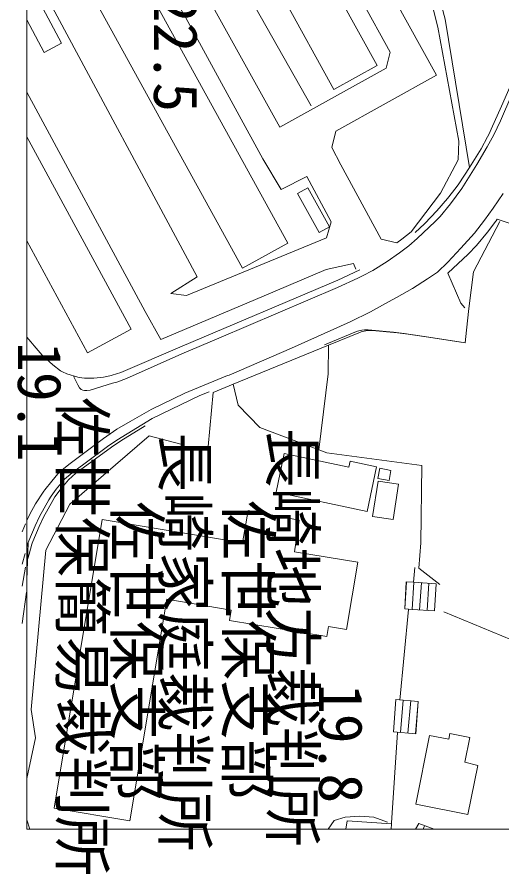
# Model space of a CAD drawing. Units: millimetres on the paper. Extents: x -1 to 831, y -18 to 611.
# Drawn here: x 18.3 to 119.6, y 2.1 to 181 of the extents above; entities that cross this region are included whole.
import ezdxf
from ezdxf.enums import TextEntityAlignment as Align

# ---------------------------------------------------------------- set-up
doc = ezdxf.new("R2010")
doc.units = ezdxf.units.MM
for name, color, linetype, lineweight in [('（基本）縮尺・図枠（1-800Ａ1）', 7, 'Continuous', 18), ('（配置）現況', 8, 'Continuous', 9), ('（配置）現況-文字', 8, 'Continuous', 9), ('（配置）現況-法表示', 8, 'Continuous', 18)]:
    doc.layers.add(name, color=color, linetype=linetype, lineweight=lineweight)
doc.styles.add('ＭＳ ゴシック', font='')
doc.styles.get('ＭＳ ゴシック').set_extended_font_data('MS Gothic')

msp = doc.modelspace()

# ---------------------------------------------------------------- linework, layer by layer
at = {"layer": '（基本）縮尺・図枠（1-800Ａ1）', "lineweight": 13}
msp.add_lwpolyline([(20.364, 11.381), (820.364, 11.381), (820.364, 565.381), (20.364, 565.381)], close=True, dxfattribs=at)
at = {"layer": '（配置）現況'}
for p, q in [((92.659, 233.256), (106.173, 178.928)), ((70.559, 212.493), (93.509, 170.893)), ((84.509, 165.931), (61.572, 207.531)), ((105.897, 168.881), (87.222, 202.693)), ((49.209, 201.268), (73.197, 158.068)), ((44.209, 197.318), (53.584, 180.881)), ((40.472, 196.356), (74.884, 133.818)), ((65.397, 128.606), (30.984, 191.131)), ((55.934, 126.781), (23.247, 187.743)), ((22.147, 185.818), (27.584, 175.568)), ((96.272, 173.693), (90.334, 184.443)), ((53.584, 180.881), (69.622, 151.443)), ((23.959, 173.656), (20.364, 180.425)), ((106.173, 178.928), (110.622, 155.089)), ((27.584, 175.568), (23.959, 173.656)), ((95.397, 170.331), (96.272, 173.693)), ((73.197, 158.068), (95.397, 170.331)), ((93.509, 170.893), (84.509, 165.931)), ((84.884, 157.206), (105.897, 168.881)), ((20.364, 165.353), (45.047, 119.568)), ((119.284, 159.356), (121.659, 164.868)), ((117.897, 156.468), (119.284, 159.356)), ((20.364, 156.016), (42.172, 115.843)), ((84.072, 153.768), (84.884, 157.206)), ((116.522, 153.943), (117.897, 156.468)), ((110.622, 155.089), (110.419, 151.223)), ((114.334, 150.243), (116.522, 153.943)), ((85.947, 150.193), (84.072, 153.768)), ((69.622, 151.443), (73.509, 145.018)), ((110.419, 151.223), (106.784, 144.283)), ((94.384, 134.631), (85.947, 150.193)), ((111.184, 145.193), (114.334, 150.243)), ((73.509, 145.018), (78.822, 147.756)), ((78.822, 147.756), (83.947, 138.256)), ((76.909, 144.193), (79.059, 145.368)), ((79.059, 145.368), (83.572, 137.206)), ((108.872, 142.031), (111.184, 145.193)), ((81.434, 136.006), (76.909, 144.193)), ((106.784, 144.283), (100.622, 136.168)), ((119.822, 144.206), (117.734, 141.131)), ((106.684, 139.368), (108.872, 142.031)), ((117.734, 141.131), (115.934, 138.606)), ((83.947, 138.256), (82.947, 134.943)), ((101.859, 134.768), (105.659, 138.306)), ((105.659, 138.306), (106.684, 139.368)), ((115.934, 138.606), (113.834, 135.918)), ((116.572, 136.081), (118.347, 138.431)), ((118.347, 138.431), (118.359, 138.456)), ((118.359, 138.456), (118.572, 138.793)), ((121.709, 137.756), (118.572, 138.793)), ((83.572, 137.206), (81.434, 136.006)), ((100.622, 136.168), (98.659, 134.656)), ((114.284, 133.343), (116.572, 136.081)), ((33.059, 110.906), (20.364, 134.301)), ((82.947, 134.943), (53.684, 122.881)), ((97.634, 133.856), (94.384, 134.631)), ((98.659, 134.656), (97.634, 133.856)), ((100.147, 133.231), (101.859, 134.768)), ((113.834, 135.918), (111.034, 132.743)), ((74.884, 133.818), (65.397, 128.606)), ((98.197, 131.756), (100.147, 133.231)), ((111.034, 132.743), (108.309, 129.831)), ((112.534, 131.481), (114.284, 133.343)), ((95.609, 129.968), (98.197, 131.756)), ((108.284, 127.543), (112.534, 131.481)), ((82.859, 128.318), (88.622, 129.568)), ((88.622, 129.568), (89.047, 128.343)), ((92.634, 128.093), (95.609, 129.968)), ((108.309, 129.831), (106.122, 127.781)), ((69.934, 122.831), (82.859, 128.318)), ((89.047, 128.343), (89.059, 128.343)), ((90.447, 126.981), (92.634, 128.093)), ((106.122, 127.781), (104.059, 126.356)), ((111.034, 121.293), (108.284, 127.543)), ((50.434, 123.318), (55.934, 126.781)), ((85.247, 124.531), (89.509, 126.481)), ((89.509, 126.481), (90.447, 126.981)), ((104.059, 126.356), (100.897, 124.331)), ((60.472, 113.968), (85.247, 124.531)), ((100.897, 124.331), (97.547, 122.481)), ((48.372, 113.693), (69.934, 122.831)), ((53.684, 122.881), (50.434, 123.318)), ((97.547, 122.481), (95.897, 121.543)), ((95.897, 121.543), (92.122, 119.443)), ((111.834, 120.268), (111.034, 121.293)), ((45.047, 119.568), (48.372, 113.693)), ((92.122, 119.443), (87.909, 117.343)), ((87.909, 117.343), (75.634, 111.893)), ((42.172, 115.843), (33.059, 110.906)), ((82.534, 112.606), (89.222, 115.331)), ((89.222, 115.331), (89.397, 115.418)), ((89.397, 115.418), (90.309, 115.656)), ((90.309, 115.656), (90.922, 115.681)), ((90.922, 115.681), (91.634, 115.731)), ((91.634, 115.731), (96.959, 115.218)), ((96.959, 115.218), (99.159, 114.906)), ((99.159, 114.906), (104.309, 114.143)), ((52.734, 110.668), (60.472, 113.968)), ((104.309, 114.143), (111.097, 113.156)), ((75.634, 111.893), (62.597, 106.268)), ((41.172, 105.556), (52.734, 110.668)), ((30.159, 105.956), (30.184, 105.918)), ((30.184, 105.918), (31.022, 104.193)), ((62.284, 106.156), (53.372, 102.493)), ((62.597, 106.268), (62.284, 106.156)), ((31.022, 104.193), (31.347, 103.618)), ((33.584, 103.093), (38.222, 104.531)), ((38.222, 104.531), (39.172, 104.793)), ((39.172, 104.793), (41.172, 105.556)), ((31.347, 103.618), (31.484, 103.431)), ((31.484, 103.431), (31.684, 103.268)), ((31.684, 103.268), (32.022, 103.106)), ((32.022, 103.106), (32.422, 103.031)), ((32.422, 103.031), (32.897, 103.031)), ((32.897, 103.031), (33.584, 103.093)), ((53.372, 102.493), (46.347, 99.043)), ((56.522, 101.981), (58.434, 102.756)), ((46.572, 97.181), (56.522, 101.981)), ((46.347, 99.043), (41.947, 96.581)), ((39.172, 92.681), (46.572, 97.181)), ((39.172, 94.943), (36.384, 93.031)), ((41.947, 96.581), (39.172, 94.943)), ((36.384, 93.031), (29.159, 87.606)), ((29.797, 85.868), (37.209, 91.318)), ((37.209, 91.318), (39.172, 92.681)), ((72.422, 81.781), (74.109, 89.868)), ((74.109, 89.868), (87.647, 87.006)), ((87.647, 87.006), (87.909, 88.256)), ((87.909, 88.256), (93.397, 87.093)), ((28.047, 86.693), (26.859, 85.593)), ((29.159, 87.606), (28.047, 86.693)), ((93.397, 87.093), (91.434, 77.756)), ((93.672, 84.681), (94.084, 86.793)), ((94.084, 86.793), (96.409, 86.356)), ((96.409, 86.356), (96.009, 84.231)), ((26.859, 85.593), (25.559, 84.081)), ((26.484, 82.406), (28.259, 84.481)), ((28.259, 84.481), (29.797, 85.868)), ((96.009, 84.231), (93.672, 84.681)), ((24.147, 82.318), (23.909, 82.018)), ((25.559, 84.081), (24.147, 82.318)), ((25.409, 80.993), (26.484, 82.406)), ((92.584, 76.731), (93.709, 84.093)), ((93.709, 84.093), (97.972, 83.456)), ((97.972, 83.456), (96.859, 76.068)), ((23.909, 82.018), (22.197, 79.331)), ((24.984, 80.218), (25.409, 80.993)), ((91.434, 77.756), (72.422, 81.781)), ((22.197, 79.331), (20.984, 77.231)), ((23.009, 76.693), (24.984, 80.218)), ((20.984, 77.231), (20.364, 75.898)), ((65.397, 71.181), (66.584, 77.956)), ((66.584, 77.956), (77.272, 75.918)), ((20.047, 75.218), (19.364, 73.51)), ((22.097, 74.731), (23.009, 76.693)), ((26.034, 15.781), (36.097, 76.068)), ((36.097, 76.068), (65.397, 71.181)), ((77.272, 75.918), (76.259, 69.368)), ((96.859, 76.068), (92.584, 76.731)), ((20.784, 71.618), (22.097, 74.731)), ((20.622, 71.268), (20.784, 71.618)), ((20.364, 63.448), (20.647, 71.243)), ((20.364, 70.322), (20.559, 71.043)), ((20.559, 71.043), (20.622, 71.268)), ((19.364, 66.763), (19.997, 68.968)), ((76.259, 69.368), (89.484, 67.156)), ((89.484, 67.156), (87.122, 53.118)), ((101.409, 66.043), (101.147, 62.968)), ((99.284, 57.406), (99.647, 63.068)), ((99.584, 63.068), (99.284, 57.406)), ((101.147, 62.968), (99.584, 63.068)), ((100.847, 57.318), (101.209, 62.968)), ((105.822, 62.668), (101.147, 62.968)), ((102.409, 57.206), (102.772, 62.868)), ((103.959, 57.106), (104.309, 62.768)), ((105.822, 62.668), (105.522, 57.006)), ((19.364, 54.389), (20.272, 60.918)), ((49.622, 59.418), (41.897, 13.143)), ((63.047, 57.168), (49.622, 59.418)), ((100.834, 57.318), (99.284, 57.406)), ((105.522, 57.006), (100.834, 57.318)), ((62.697, 55.018), (63.047, 57.168)), ((82.997, 51.631), (62.697, 55.018)), ((83.347, 53.768), (82.997, 51.631)), ((87.122, 53.118), (83.347, 53.768)), ((97.434, 38.518), (96.959, 31.731)), ((102.122, 38.106), (97.434, 38.518)), ((98.997, 38.381), (98.397, 31.606)), ((100.559, 38.256), (99.959, 31.468)), ((102.122, 38.106), (101.522, 31.331)), ((102.122, 38.106), (101.634, 31.318)), ((101.634, 31.318), (96.959, 31.731)), ((101.634, 16.606), (104.497, 30.968)), ((104.497, 30.968), (108.484, 30.181)), ((108.484, 30.181), (108.709, 31.356)), ((108.709, 31.356), (112.859, 30.531)), ((112.859, 30.531), (111.809, 25.368)), ((111.809, 25.368), (114.559, 24.718)), ((114.559, 24.718), (112.459, 14.443)), ((112.459, 14.443), (101.634, 16.606)), ((41.897, 13.143), (26.034, 15.781)), ((84.522, 13.193), (83.322, 11.381)), ((86.834, 13.943), (84.522, 13.193)), ((89.884, 14.118), (86.834, 13.943)), ((92.809, 13.881), (89.884, 14.118)), ((95.709, 12.893), (92.809, 13.881))]:
    msp.add_line(p, q, dxfattribs=at)
at = {"layer": '（配置）現況-法表示'}
for p, q in [((93.485, 233.123), (107.723, 180.598)), ((57.06, 202.473), (79.773, 162.473)), ((107.723, 180.598), (112.785, 149.586)), ((121.698, 167.536), (119.535, 162.398)), ((119.535, 162.398), (117.323, 157.598)), ((117.323, 157.598), (116.91, 156.673)), ((116.548, 155.986), (115.235, 153.523)), ((116.91, 156.673), (116.548, 155.986)), ((115.235, 153.523), (112.785, 149.586)), ((112.785, 149.586), (110.598, 146.173)), ((110.01, 145.411), (108.248, 143.148)), ((110.598, 146.173), (110.01, 145.411)), ((108.248, 143.148), (105.985, 140.548)), ((105.985, 140.548), (103.523, 137.948)), ((103.423, 137.836), (101.448, 136.036)), ((103.523, 137.948), (103.423, 137.836)), ((113.673, 127.811), (119.185, 138.323)), ((85.298, 126.098), (89.885, 128.211)), ((112.66, 120.136), (113.673, 127.811)), ((52.798, 112.273), (85.298, 126.098)), ((112.198, 115.623), (112.66, 120.136)), ((90.048, 115.198), (83.36, 112.473)), ((90.223, 115.286), (90.048, 115.198)), ((91.135, 115.523), (90.223, 115.286)), ((91.748, 115.548), (91.135, 115.523)), ((92.46, 115.598), (91.748, 115.548)), ((97.785, 115.086), (92.46, 115.598)), ((99.985, 114.773), (97.785, 115.086)), ((105.135, 114.011), (99.985, 114.773)), ((111.923, 113.023), (112.198, 115.623)), ((20.364, 114.156), (21.185, 113.211)), ((21.185, 113.211), (21.885, 112.398)), ((111.923, 113.023), (105.135, 114.011)), ((21.885, 112.398), (23.548, 110.436)), ((39.998, 106.761), (52.798, 112.273)), ((63.485, 104.348), (83.36, 112.473)), ((83.36, 112.473), (83.323, 106.536)), ((23.548, 110.436), (25.785, 108.411)), ((25.785, 108.411), (27.385, 107.161)), ((27.385, 107.161), (27.835, 106.936)), ((27.835, 106.936), (28.748, 106.511)), ((28.748, 106.511), (30.985, 105.823)), ((30.985, 105.823), (31.873, 105.686)), ((31.873, 105.686), (32.398, 105.623)), ((32.398, 105.623), (34.36, 105.623)), ((34.36, 105.623), (36.385, 105.823)), ((36.385, 105.823), (38.048, 106.186)), ((38.048, 106.186), (38.173, 106.223)), ((38.173, 106.223), (39.998, 106.761)), ((83.323, 106.536), (81.323, 90.636)), ((59.26, 102.623), (63.485, 104.348)), ((63.485, 104.348), (64.498, 99.998)), ((58.248, 91.336), (59.26, 102.623)), ((64.498, 99.998), (69.048, 95.286)), ((45.11, 95.661), (39.998, 92.548)), ((69.048, 95.286), (81.323, 90.636)), ((29.348, 79.286), (45.923, 93.598)), ((45.923, 93.598), (52.548, 91.811)), ((39.998, 92.548), (38.035, 91.186)), ((38.035, 91.186), (30.623, 85.736)), ((81.323, 90.636), (83.023, 89.998)), ((83.023, 89.998), (102.835, 87.348)), ((102.835, 87.348), (102.685, 71.186)), ((29.085, 84.348), (27.31, 82.273)), ((30.623, 85.736), (29.085, 84.348)), ((26.235, 80.848), (25.81, 80.086)), ((27.31, 82.273), (26.235, 80.848)), ((25.81, 80.086), (23.835, 76.561)), ((24.31, 69.686), (29.348, 79.286)), ((23.835, 76.561), (22.923, 74.598)), ((22.923, 74.598), (21.61, 71.486)), ((21.385, 70.911), (20.823, 68.836)), ((21.448, 71.136), (21.385, 70.911)), ((21.61, 71.486), (21.448, 71.136)), ((102.685, 71.186), (102.235, 65.911)), ((20.823, 68.836), (20.364, 67.237)), ((21.235, 36.373), (24.31, 69.686)), ((20.048, 66.136), (19.364, 62.143)), ((102.235, 65.911), (106.648, 62.536)), ((100.11, 57.273), (98.26, 38.386)), ((124.535, 49.736), (107.435, 56.786)), ((22.198, 30.511), (21.235, 36.373)), ((20.364, 21.981), (22.198, 30.511)), ((97.785, 31.598), (96.56, 12.748)), ((20.997, 11.381), (20.364, 13.376)), ((87.018, 11.381), (87.285, 13.161)), ((87.285, 13.161), (96.548, 12.523)), ((96.56, 12.748), (96.548, 12.523)), ((101.528, 11.381), (102.235, 12.586)), ((101.528, 11.381), (102.235, 12.586)), ((102.235, 12.586), (105.444, 11.381)), ((96.548, 12.523), (96.471, 11.381)), ((103.398, 12.136), (103.113, 11.381)), ((105.16, 11.486), (105.12, 11.381))]:
    msp.add_line(p, q, dxfattribs=at)

# ---------------------------------------------------------------- texts
at = {"layer": '（配置）現況-文字', "style": 'ＭＳ ゴシック'}
for s, p in [('22.5', (44.159, 186.118)), ('19.1', (15.734, 113.156)), ('佐世保簡易裁判所', (24.609, 101.643)), ('長崎家庭裁判所', (46.097, 94.281)), ('長崎地方裁判所', (68.572, 95.218)), ('佐世保支部', (36.022, 79.906)), ('佐世保支部', (59.309, 80.106)), ('19.8', (78.647, 41.756))]:
    msp.add_text(s, height=9.164, rotation=270, dxfattribs=at).set_placement(p, align=Align.BOTTOM_LEFT)

doc.saveas('drawing.dxf')
